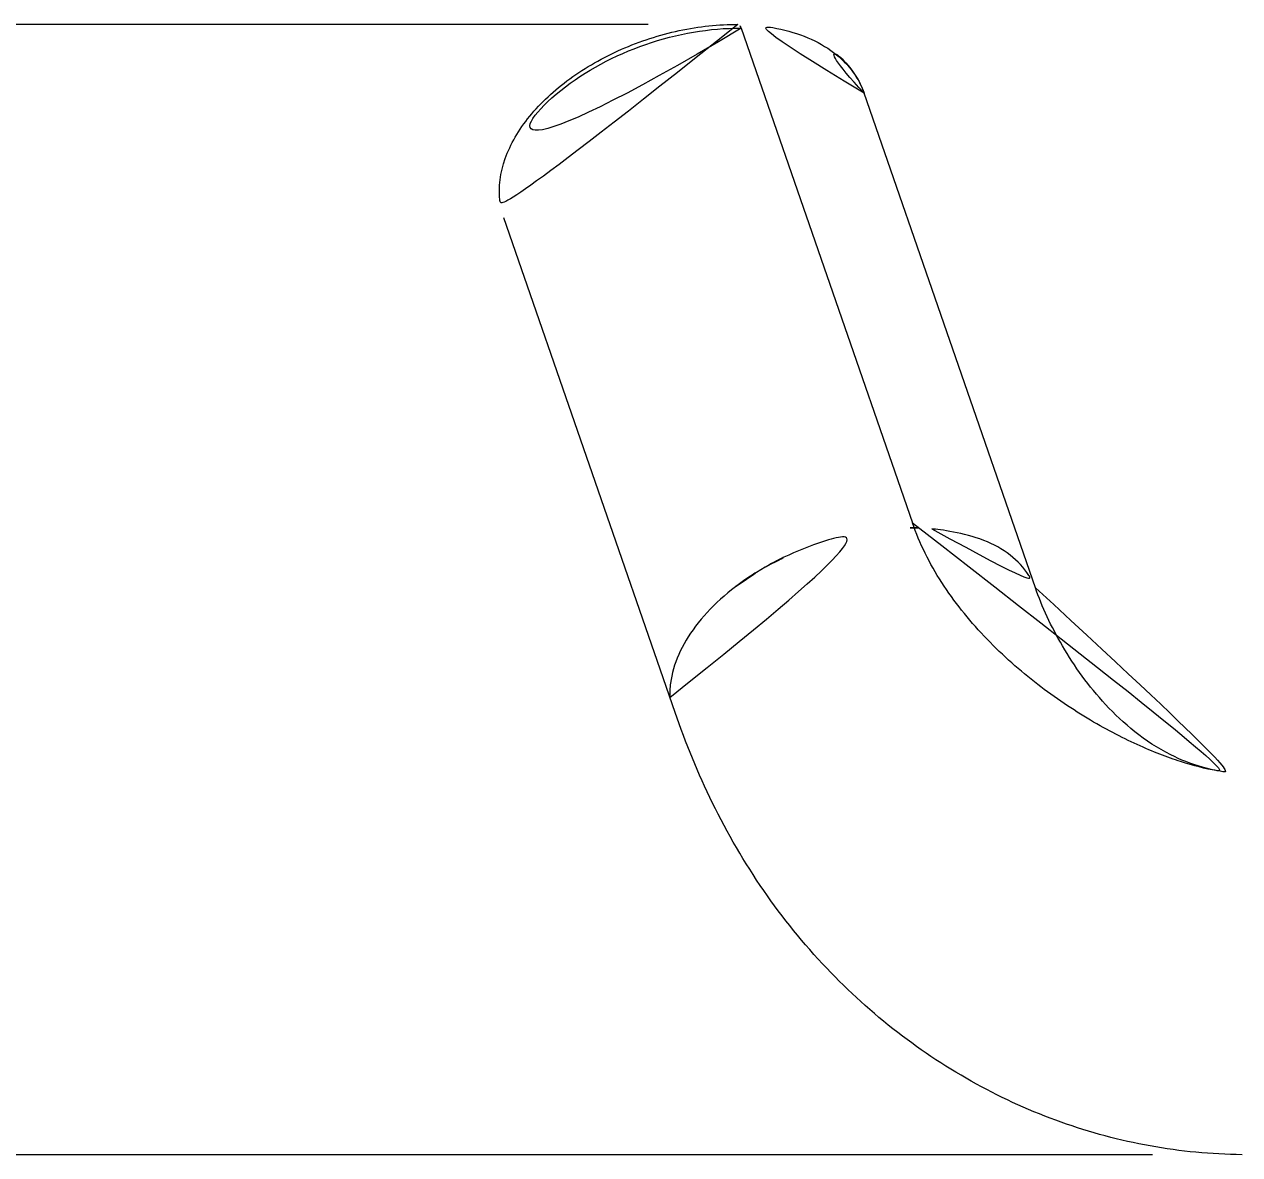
# Model space of a CAD drawing. Extents: x 16296681342 to 16296681993, y -37409617230 to -37409616753.
# Drawn here: x 16296681467.3 to 16296681521.5, y -37409617089.3 to -37409617038.9 of the extents above; entities that cross this region are included whole.
import ezdxf

# ---------------------------------------------------------------- set-up
doc = ezdxf.new("R2010")
doc.units = 0
doc.header["$LTSCALE"] = 10
doc.header["$MEASUREMENT"] = 0
doc.header["$PDMODE"] = 3
doc.header["$PDSIZE"] = -10
doc.layers.get('0').update_dxf_attribs({"linetype": 'CONTINUOUS'})
doc.layers.get('DEFPOINTS').update_dxf_attribs({"linetype": 'CONTINUOUS'})
doc.layers.add('BODY', color=7, linetype='CONTINUOUS')
doc.styles.add('Daelim Dimension', font='NanumGothic.ttf')
doc.dimstyles.new('DEFAULT', dxfattribs={"dimscale": 2, "dimtxt": 2, "dimasz": 2, "dimexe": 0, "dimexo": 2, "dimgap": 1, "dimtad": 1, "dimdec": 1, "dimzin": 9, "dimdsep": 46, "dimtxsty": 'Daelim Dimension', "dimcen": 0.5, "dimclrd": 252, "dimclre": 252, "dimclrt": 3, "dimadec": 1, "dimazin": 0, "dimtfac": 1, "dimtdec": 1, "dimtix": 1, "dimtmove": 0, "dimatfit": 3, "dimfxl": 0, "dimtolj": 1, "dimtzin": 1, "dimlwd": 9, "dimlwe": 9, "dimarcsym": 0})

# ---------------------------------------------------------------- blocks, each defined once
blk = doc.blocks.new('*D7')
at = {"layer": 'BODY', "color": 5, "lineweight": 9, "ltscale": 0.7}
for p, q in [((16296681495.09369, -37409617038.93948), (16296681451.99141, -37409617038.93948)), ((16296681451.99141, -37409617042.93948), (16296681451.99141, -37409617085.3459)), ((16296681517.57517, -37409617089.3459), (16296681451.99141, -37409617089.3459))]:
    blk.add_line(p, q, dxfattribs=at)
at = {"layer": 'BODY', "color": 5, "ltscale": 0.7}
for points in [[(16296681451.32474, -37409617042.93948), (16296681452.65808, -37409617042.93948), (16296681451.99141, -37409617038.93948)], [(16296681451.32474, -37409617085.3459), (16296681452.65808, -37409617085.3459), (16296681451.99141, -37409617089.3459)]]:
    blk.add_solid(points, dxfattribs=at)
at = {"layer": 'DEFPOINTS', "color": 0, "ltscale": 0.7}
for p in [(16296681499.09369, -37409617038.93948, -49.69186), (16296681451.99141, -37409617089.3459), (16296681521.57517, -37409617089.3459, -49.69186)]:
    blk.add_point(p, dxfattribs=at)
at = {"layer": 'BODY', "color": 7, "lineweight": 5, "ltscale": 0.7, "insert": (16296681444.56221, -37409617064.14268), "char_height": 10, "attachment_point": 5, "rotation": 90, "style": 'Daelim Dimension'}
blk.add_mtext('\\A1;50', dxfattribs=at)

msp = doc.modelspace()

# ---------------------------------------------------------------- linework, layer by layer
at = {"linetype": 'Continuous', "lineweight": 0, "extrusion": (0.010302, 0.999947, -2.22045e-16)}
for p, q in [((16296681499.238211, -37409617039.105164, -49.691856), (16296681506.87454, -37409617061.161873, -49.691856)), ((16296681499.238211, -37409617039.105164, -49.691856), (16296681506.87454, -37409617061.161873, -49.691856)), ((16296681512.36216, -37409617064.063942, -49.691856), (16296681504.725719, -37409617042.006897, -49.691856)), ((16296681496.298531, -37409617069.625389, -49.691856), (16296681488.66209, -37409617047.568352, -49.691856)), ((16296681506.87454, -37409617061.161873, -49.691856), (16296681506.874649, -37409617061.162193, -49.691856)), ((16296681506.87454, -37409617061.161873, -49.691856), (16296681506.874649, -37409617061.162193, -49.691856))]:
    msp.add_line(p, q, dxfattribs=at)
at = {"linetype": 'Continuous', "lineweight": 0}
for centre, major_axis, ratio, start_param, end_param in [((16296681499.088539, -37409617039.439438, -49.691856), (0.005151, 0.499973), 0.394708537, 0, 0.736379721), ((16296681499.088539, -37409617039.439438, -49.691856), (0.005151, 0.499973), 0.394708537, 0, 0.736379721), ((16296681499.088539, -37409617039.439438, -49.691856), (0.005151, 0.499973), 0.394708537, -0.834416606, 0), ((16296681499.088539, -37409617039.439438, -49.691856), (0.005151, 0.499973), 0.394708537, -0.834416606, 0), ((16296681496.693911, -37409617044.787628, -49.691856), (-8.031814, -2.780722), 0.617079589, -2.096242324, 0), ((16296681496.693911, -37409617044.787628, -49.691856), (-8.031814, -2.780722), 0.617079589, -2.096242324, 0), ((16296681496.693911, -37409617044.787628, -49.691856), (8.031814, 2.780722), 0.617079589, 0, 1.04535033), ((16296681496.693911, -37409617044.787628, -49.691856), (8.031814, 2.780722), 0.617079589, 0, 1.04535033)]:
    msp.add_ellipse(centre, major_axis=major_axis, ratio=ratio, start_param=start_param, end_param=end_param, dxfattribs=at)
for points, knots in [([(16296681499.093691, -37409617038.939461, -49.691856), (16296681498.248489, -37409617038.930763, -49.691856), (16296681497.364071, -37409617039.023811, -49.691856), (16296681495.605471, -37409617039.400269, -49.691856), (16296681494.731581, -37409617039.68309, -49.691856), (16296681493.078291, -37409617040.41024, -49.691856), (16296681492.299141, -37409617040.854347, -49.691856), (16296681490.911011, -37409617041.864166, -49.691856), (16296681490.302589, -37409617042.429977, -49.691856), (16296681489.32276, -37409617043.633614, -49.691856), (16296681488.95093, -37409617044.271622, -49.691856), (16296681488.502649, -37409617045.547829, -49.691856), (16296681488.41852, -37409617046.186684, -49.691856), (16296681488.51774, -37409617047.061501, -49.691856), (16296681488.57601, -37409617047.319717, -49.691856), (16296681488.66209, -37409617047.568352, -49.691856)], [4.404243307, 4.404243307, 4.404243307, 4.404243307, 4.732895991, 4.732895991, 5.06058332, 5.06058332, 5.388154215, 5.388154215, 5.716609182, 5.716609182, 6.044883802, 6.044883802, 6.363129277, 6.363129277, 6.500485631, 6.500485631, 6.500485631, 6.500485631]), ([(16296681504.725719, -37409617042.006897, -49.691856), (16296681504.5947, -37409617041.628464, -49.691856), (16296681504.39904, -37409617041.27269, -49.691856), (16296681503.895081, -37409617040.629303, -49.691856), (16296681503.5872, -37409617040.341614, -49.691856), (16296681502.88084, -37409617039.844322, -49.691856), (16296681502.482389, -37409617039.634468, -49.691856), (16296681501.61434, -37409617039.295822, -49.691856), (16296681501.144661, -37409617039.166969, -49.691856), (16296681500.153179, -37409617038.991547, -49.691856), (16296681499.63135, -37409617038.945, -49.691856), (16296681499.093691, -37409617038.939461, -49.691856)], [3.358892978, 3.358892978, 3.358892978, 3.358892978, 3.567963044, 3.567963044, 3.77703311, 3.77703311, 3.986103175, 3.986103175, 4.195173241, 4.195173241, 4.404243307, 4.404243307, 4.404243307, 4.404243307]), ([(16296681506.87479, -37409617061.161873, -49.691856), (16296681507.194599, -37409617062.085587, -49.691856), (16296681507.64237, -37409617062.979187, -49.691856), (16296681508.187269, -37409617063.826889, -49.691856), (16296681508.73217, -37409617064.674583, -49.691856), (16296681509.374201, -37409617065.476379, -49.691856), (16296681510.075541, -37409617066.218483, -49.691856), (16296681510.77688, -37409617066.960602, -49.691856), (16296681511.537519, -37409617067.643028, -49.691856), (16296681512.31638, -37409617068.255341, -49.691856), (16296681513.095221, -37409617068.867653, -49.691856), (16296681513.892269, -37409617069.409843, -49.691856), (16296681514.66782, -37409617069.877022, -49.691856), (16296681515.443399, -37409617070.344223, -49.691856), (16296681516.197479, -37409617070.736389, -49.691856), (16296681516.89905, -37409617071.056747, -49.691856), (16296681517.600599, -37409617071.37709, -49.691856), (16296681518.249649, -37409617071.625633, -49.691856), (16296681518.834841, -37409617071.81443, -49.691856), (16296681519.42005, -37409617072.00325, -49.691856), (16296681519.941389, -37409617072.132317, -49.691856), (16296681520.416771, -37409617072.217216, -49.691856), (16296681520.871, -37409617072.29834, -49.691856), (16296681521.28326, -37409617072.339119, -49.691856), (16296681521.693081, -37409617072.346413, -49.691856)], [0, 0, 0, 0, 0.1250004059, 0.1250004059, 0.1250004059, 0.25, 0.25, 0.25, 0.3750012796, 0.3750012796, 0.3750012796, 0.5, 0.5, 0.5, 0.6250025838, 0.6250025838, 0.6250025838, 0.75, 0.75, 0.75, 0.8750023258, 0.8750023258, 0.8750023258, 0.9944422475, 0.9944422475, 0.9944422475, 0.9944422475]), ([(16296681506.87479, -37409617061.161873, -49.691856), (16296681507.194599, -37409617062.085587, -49.691856), (16296681507.64237, -37409617062.979187, -49.691856), (16296681508.187269, -37409617063.826889, -49.691856), (16296681508.73217, -37409617064.674583, -49.691856), (16296681509.374201, -37409617065.476379, -49.691856), (16296681510.075541, -37409617066.218483, -49.691856), (16296681510.77688, -37409617066.960602, -49.691856), (16296681511.537519, -37409617067.643028, -49.691856), (16296681512.31638, -37409617068.255341, -49.691856), (16296681513.095221, -37409617068.867653, -49.691856), (16296681513.892269, -37409617069.409843, -49.691856), (16296681514.66782, -37409617069.877022, -49.691856), (16296681515.443399, -37409617070.344223, -49.691856), (16296681516.197479, -37409617070.736389, -49.691856), (16296681516.89905, -37409617071.056747, -49.691856), (16296681517.600599, -37409617071.37709, -49.691856), (16296681518.249649, -37409617071.625633, -49.691856), (16296681518.834841, -37409617071.81443, -49.691856), (16296681519.42005, -37409617072.00325, -49.691856), (16296681519.941389, -37409617072.132317, -49.691856), (16296681520.416771, -37409617072.217216, -49.691856), (16296681520.871, -37409617072.29834, -49.691856), (16296681521.28326, -37409617072.339119, -49.691856), (16296681521.693081, -37409617072.346413, -49.691856)], [0, 0, 0, 0, 0.1250004059, 0.1250004059, 0.1250004059, 0.25, 0.25, 0.25, 0.3750012796, 0.3750012796, 0.3750012796, 0.5, 0.5, 0.5, 0.6250025838, 0.6250025838, 0.6250025838, 0.75, 0.75, 0.75, 0.8750023258, 0.8750023258, 0.8750023258, 0.9944422475, 0.9944422475, 0.9944422475, 0.9944422475]), ([(16296681496.06481, -37409617068.950302, -49.691856), (16296681496.05501, -37409617068.740723, -49.691856), (16296681496.097731, -37409617067.705917, -49.691856), (16296681496.969179, -37409617065.730423, -49.691856), (16296681499.570511, -37409617063.375664, -49.691856), (16296681503.102659, -37409617061.754433, -49.691856), (16296681505.6082, -37409617061.376511, -49.691856), (16296681506.777731, -37409617061.382172, -49.691856)], [0.3913650544, 0.3913650544, 0.3913650544, 0.3913650544, 0.4285717906, 0.5714282226, 0.7142846546, 0.8571410866, 1, 1, 1, 1]), ([(16296681507.74798, -37409617061.433243, -49.691856), (16296681508.104071, -37409617061.467468, -49.691856), (16296681510.241091, -37409617061.740601, -49.691856), (16296681511.862841, -37409617063.019447, -49.691856), (16296681512.325741, -37409617063.961014, -49.691856), (16296681512.411261, -37409617064.203682, -49.691856)], [0, 0, 0, 0, 0.1428589345, 0.2857153625, 0.3325579101, 0.3325579101, 0.3325579101, 0.3325579101]), ([(16296681499.023939, -37409617063.99028, -49.691856), (16296681499.248301, -37409617063.819946, -49.691856), (16296681499.676809, -37409617063.519127, -49.691856), (16296681500.134661, -37409617063.241417, -49.691856), (16296681500.347309, -37409617063.12072, -49.691856)], [0.68031830785, 0.68031830785, 0.68031830785, 0.68031830785, 0.71428465456, 0.74244335916, 0.74244335916, 0.74244335916, 0.74244335916]), ([(16296681512.36091, -37409617064.061043, -49.691856), (16296681512.65345, -37409617064.905952, -49.691856), (16296681513.061781, -37409617065.791031, -49.691856), (16296681514.101521, -37409617067.571999, -49.691856), (16296681514.736931, -37409617068.458641, -49.691856), (16296681516.27887, -37409617070.116493, -49.691856), (16296681517.21538, -37409617070.916603, -49.691856), (16296681518.82008, -37409617071.726768, -49.691856), (16296681519.291161, -37409617071.919701, -49.691856), (16296681520.09606, -37409617072.147453, -49.691856), (16296681520.401409, -37409617072.215118, -49.691856), (16296681521.03204, -37409617072.31189, -49.691856), (16296681521.363359, -37409617072.34053, -49.691856), (16296681521.693081, -37409617072.346397, -49.691856)], [0, 0, 0, 0, 4.446435762, 4.446435762, 9.168374088, 9.168374088, 14.097100026, 14.097100026, 15.876510352, 15.876510352, 16.860753129, 16.860753129, 17.849203314, 17.849203314, 17.849203314, 17.849203314]), ([(16296681521.57514, -37409617089.346352, -49.691856), (16296681520.20348, -37409617089.332222, -49.691856), (16296681518.82704, -37409617089.200371, -49.691856), (16296681516.127529, -37409617088.713547, -49.691856), (16296681514.793751, -37409617088.354118, -49.691856), (16296681512.20067, -37409617087.429749, -49.691856), (16296681510.934, -37409617086.855759, -49.691856), (16296681508.493771, -37409617085.517174, -49.691856), (16296681507.3167, -37409617084.740959, -49.691856), (16296681505.08526, -37409617083.016434, -49.691856), (16296681504.027929, -37409617082.054237, -49.691856), (16296681502.024521, -37409617079.941811, -49.691856), (16296681501.08679, -37409617078.777573, -49.691856), (16296681499.384159, -37409617076.311729, -49.691856), (16296681498.625839, -37409617075.001984, -49.691856), (16296681497.318899, -37409617072.338226, -49.691856), (16296681496.768129, -37409617070.981079, -49.691856), (16296681496.299761, -37409617069.628227, -49.691856)], [0, 0, 0, 0, 4.115202562, 4.115202562, 8.264353778, 8.264353778, 12.509104354, 12.509104354, 16.908373816, 16.908373816, 21.48217854, 21.48217854, 26.366537066, 26.366537066, 31.454237927, 31.454237927, 36.508129775, 36.508129775, 36.508129775, 36.508129775])]:
    msp.add_open_spline(points, degree=3, knots=knots, dxfattribs=at)
for points in [[(16296681506.777731, -37409617061.382172, -49.691856), (16296681507.10903, -37409617061.383743, -49.691856), (16296681507.433229, -37409617061.400909, -49.691856), (16296681507.74798, -37409617061.433243, -49.691856)], [(16296681500.347309, -37409617063.12072, -49.691856), (16296681501.01284, -37409617062.742943, -49.691856), (16296681501.7286, -37409617062.415703, -49.691856), (16296681502.46701, -37409617062.151543, -49.691856)]]:
    msp.add_open_spline(points, degree=3, dxfattribs=at)

# ---------------------------------------------------------------- dimensions: what is measured, and where the dimension line sits
at = {"layer": 'BODY', "lineweight": 5, "ltscale": 0.7}
dim = msp.add_linear_dim(base=(16296681451.991409, -37409617089.345901), p1=(16296681499.093691, -37409617038.939461, -49.691856), p2=(16296681521.575159, -37409617089.345886, -49.691856), angle=90, dimstyle='DEFAULT', override={"dimtxt": 5, "dimdec": 0, "dimclrd": 5, "dimclre": 5, "dimclrt": 7}, dxfattribs=at)
dim.commit()
dim.dimension.update_dxf_attribs({"geometry": '*D7', "text_midpoint": (16296681444.56221, -37409617064.142677)})

doc.saveas('drawing.dxf')
